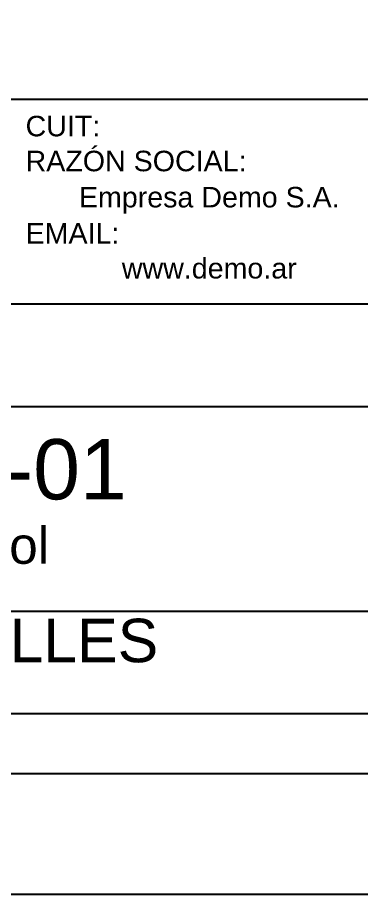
# Model space of a CAD drawing. Header units: millimetres. Extents: x 0 to 420, y 0 to 297.
# Drawn here: x 318.9 to 347.4, y 0 to 72.8 of the extents above; entities that cross this region are included whole.
import ezdxf
from ezdxf.enums import TextEntityAlignment as Align

# ---------------------------------------------------------------- set-up
doc = ezdxf.new("R2010")
doc.units = ezdxf.units.MM
doc.styles.add('ARIAL', font='arial.ttf')

msp = doc.modelspace()

# ---------------------------------------------------------------- linework, layer by layer
for p, q in [((230, 49), (405, 49)), ((255, 40.5), (350.035, 40.5)), ((255, 23.5), (350.035, 23.5))]:
    msp.add_line(p, q)
for points in [[(0, 297), (420, 297), (420, 0), (0, 0)], [(25, 287), (410, 287), (410, 10), (25, 10)], [(30, 282), (405, 282), (405, 15), (30, 15)], [(230, 66), (405, 66), (405, 15), (230, 15)]]:
    msp.add_lwpolyline(points, close=True)

# ---------------------------------------------------------------- texts
at = {"style": 'ARIAL'}
for s, p in [('CUIT:', (319.539, 62.4)), ('RAZÓN SOCIAL:', (319.539, 59.5)), ('EMAIL:', (319.539, 53.5))]:
    msp.add_text(s, height=1.7, dxfattribs=at).set_placement(p, align=Align.BOTTOM_LEFT)
for s, height, p in [('Empresa Demo S.A.', 1.7, (334.787, 56.5)), ('www.demo.ar', 1.7, (334.787, 50.6)), ('Tablero TCM-01', 5, (302.518, 31.283)), ('Esquema de control', 3.056, (302.518, 26.519)), ('PLANOS DE DETALLES', 3.611, (302.518, 18.187))]:
    msp.add_text(s, height=height, dxfattribs=at).set_placement(p, align=Align.BOTTOM_CENTER)

doc.saveas('drawing.dxf')
